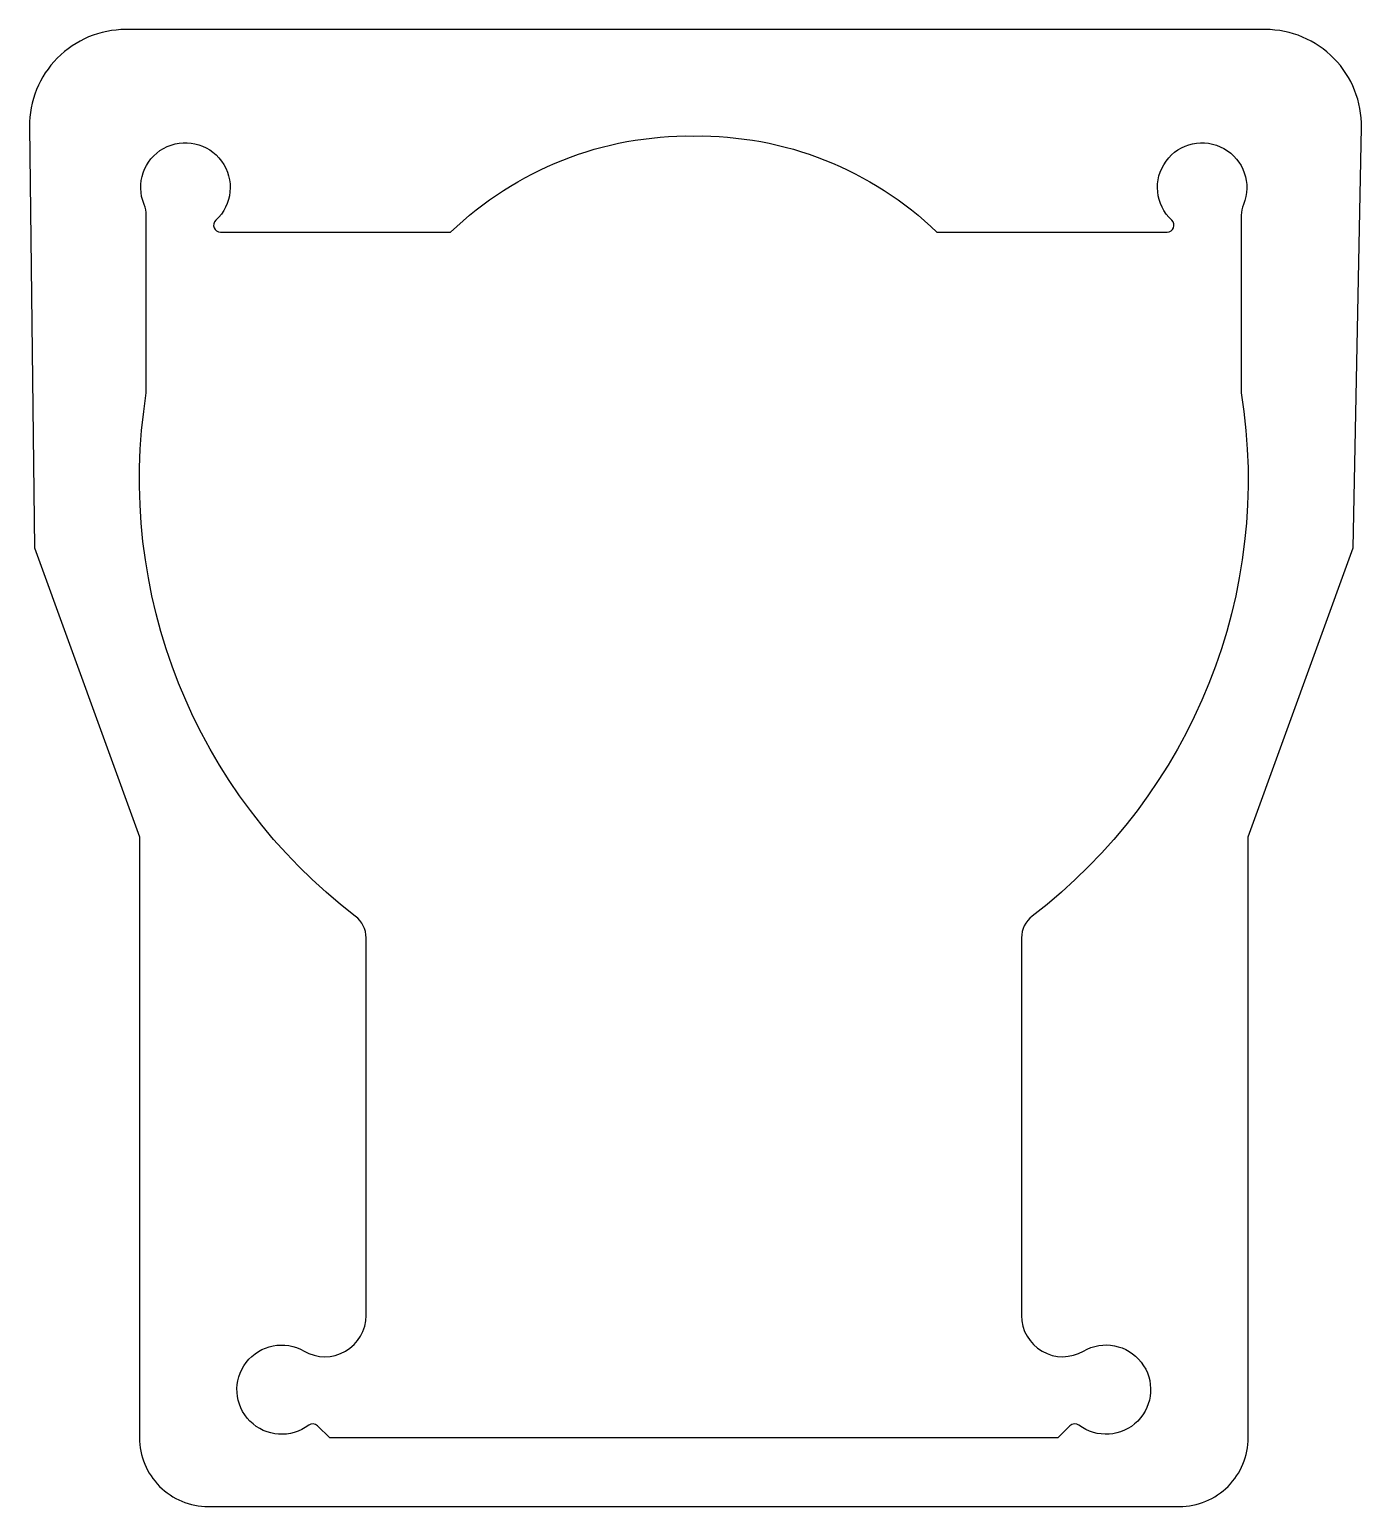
# Model space of a CAD drawing. Extents: x 129 to 226, y -651 to -544.
import ezdxf

# ---------------------------------------------------------------- set-up
doc = ezdxf.new("R2010")
doc.units = 0
doc.header["$LTSCALE"] = 15
doc.layers.get('0').update_dxf_attribs({"linetype": 'CONTINUOUS'})

msp = doc.modelspace()

# ---------------------------------------------------------------- linework, layer by layer
for points in [[(225.54, -581.59), (226.13, -551, 0.419943), (219.14, -543.86), (177.29, -543.86), (136.19, -543.86, 0.417531), (129.19, -550.94), (129.54, -581.59), (137.19, -602.61), (137.19, -646.36, 0.414214), (142.19, -651.36), (177.52, -651.36), (212.89, -651.36, 0.414214), (217.89, -646.36), (217.89, -602.61)], [(204.91, -645.49), (204.04, -646.36), (177.52, -646.36), (151.04, -646.36), (150.16, -645.49, 0.375565), (149.51, -645.44, -1.872887), (149.17, -640.05, 0.578893), (153.69, -637.46), (153.69, -609.98, 0.233705), (152.9, -608.39, -0.275847), (137.69, -570.31), (137.69, -557.37, 0.098538), (137.53, -556.6, -1.914391), (142.75, -557.74, 0.68194), (143.09, -558.61), (159.84, -558.61, -0.197768), (177.54, -551.61, -0.197768), (195.24, -558.61), (211.99, -558.61, 0.68194), (212.33, -557.74, -1.914391), (217.54, -556.6, 0.098538), (217.39, -557.37), (217.39, -570.31, -0.275847), (202.17, -608.39, 0.233705), (201.39, -609.98), (201.39, -637.46, 0.578893), (205.9, -640.05, -1.872887), (205.57, -645.44, 0.375565)]]:
    msp.add_lwpolyline(points, format="xyb", close=True)

doc.saveas('drawing.dxf')
